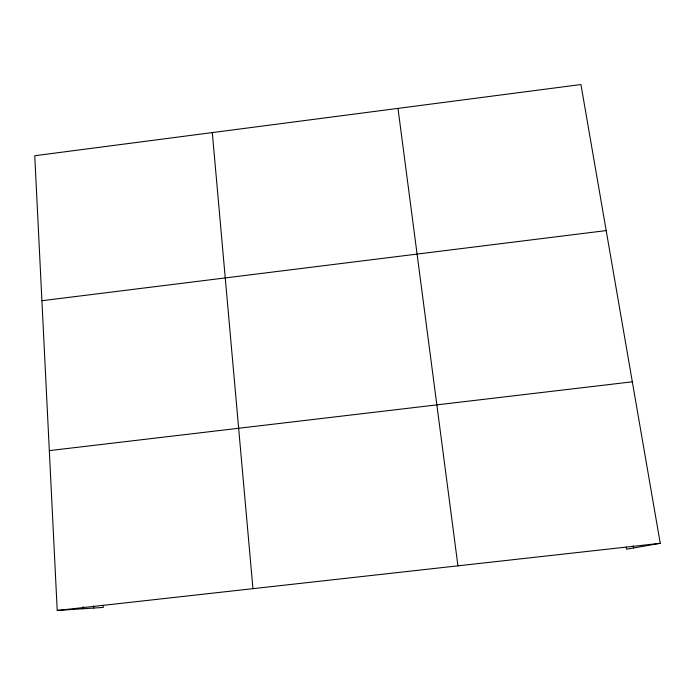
<?xml version="1.0" encoding="UTF-8"?>
<svg xmlns="http://www.w3.org/2000/svg" width="695" height="695" viewBox="0 0 695 695"><rect width="100%" height="100%" fill="white"/><g stroke="black" fill="none" stroke-linecap="round" stroke-linejoin="round"><path stroke-width="1.04" d="M103.147 605.319L103.268 607.43L57.216 610.462L34.75 155.732L580.942 84.538L660.25 543.308L626.595 549.198L626.238 547.061M41.917 300.718L606.196 230.584M49.319 450.621L632.328 381.807M57.216 610.462L660.25 543.308M633.206 545.853L633.562 547.973M397.983 108.385L457.944 565.834M212.296 132.589L252.945 588.665M93.59 605.962L93.712 608.064M83.105 606.657L83.218 608.75"/></g></svg>
